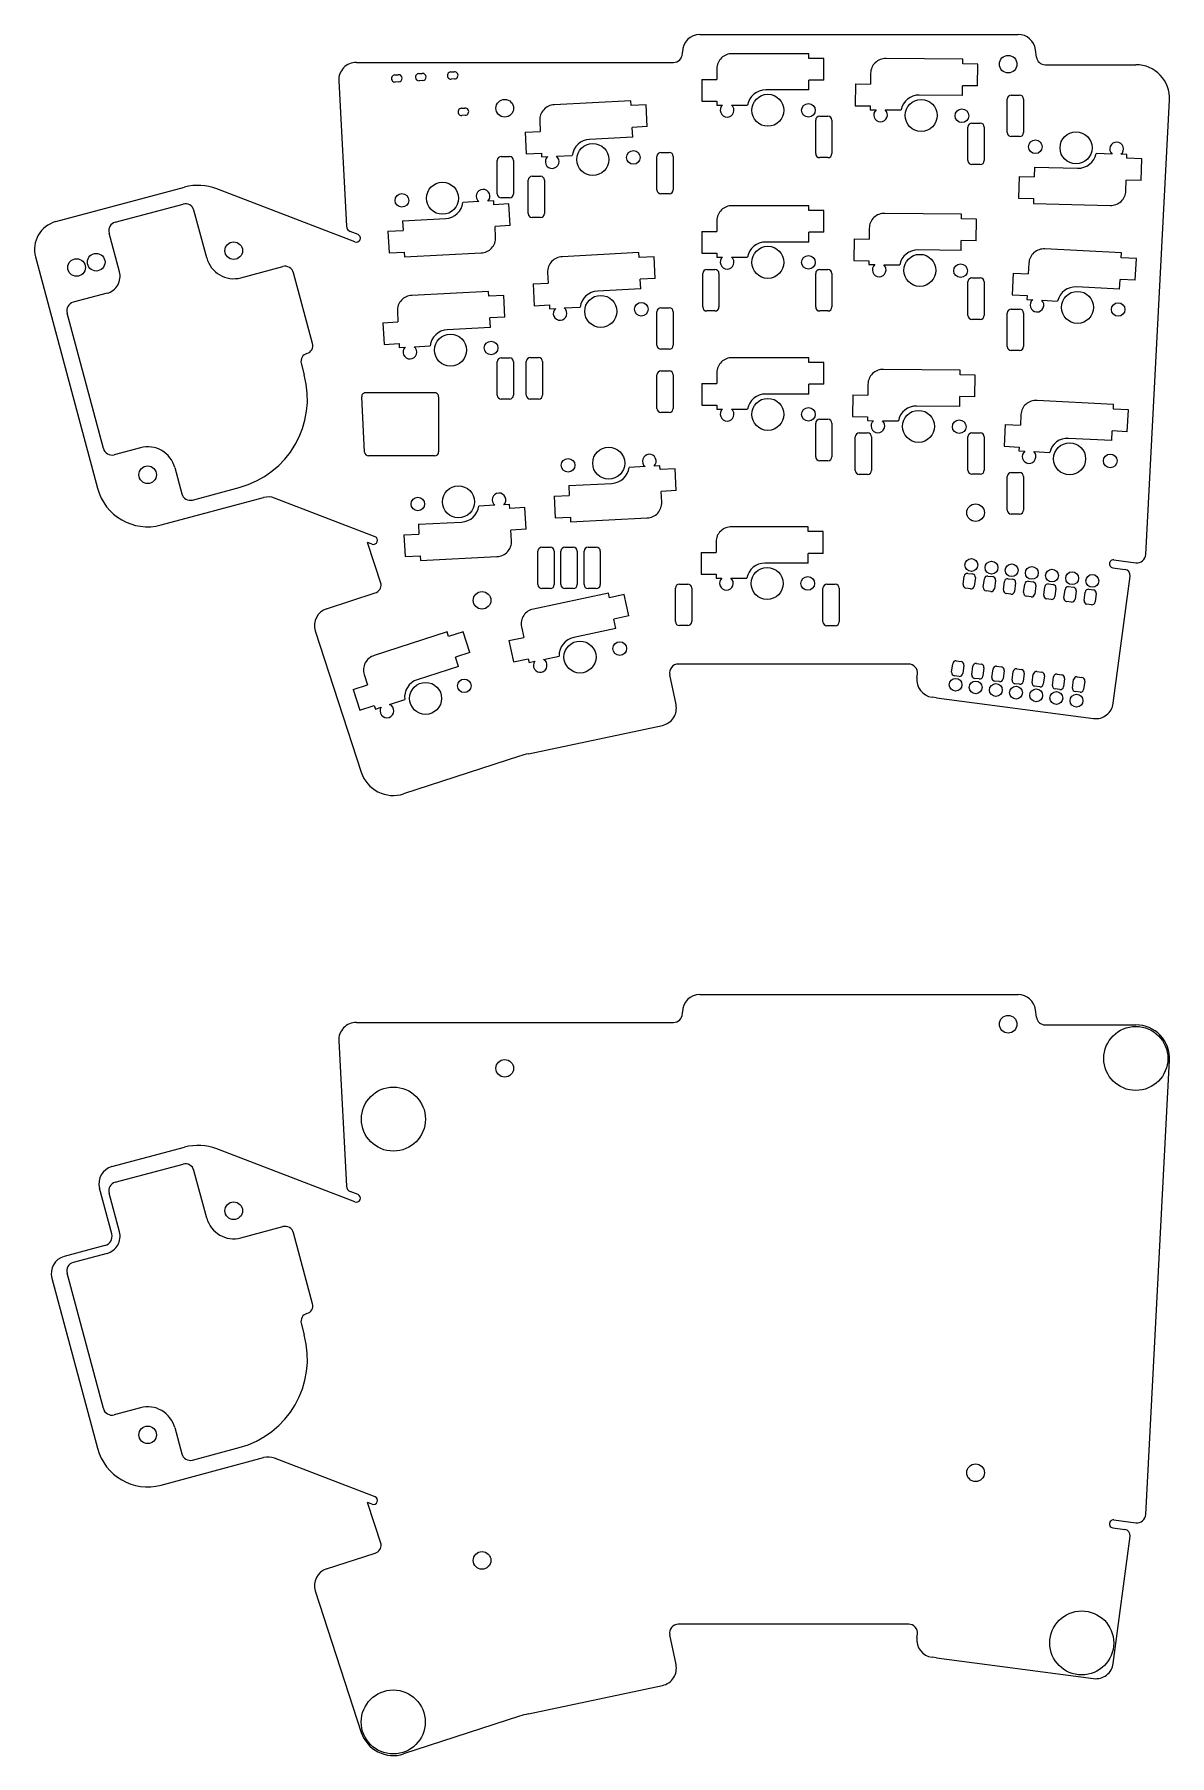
# Model space of a CAD drawing. Extents: x 18 to 280, y -238 to 108.
# Drawn here: x 138 to 279.8, y -236.8 to -21.6 of the extents above; entities that cross this region are included whole.
import ezdxf

# ---------------------------------------------------------------- set-up
doc = ezdxf.new("R2010")
doc.units = 0
doc.layers.add('BLACK', color=7, linetype='CONTINUOUS')

msp = doc.modelspace()

# ---------------------------------------------------------------- linework, layer by layer
at = {"layer": 'BLACK', "linetype": 'CONTINUOUS'}
for p, q in [((221.095742, -21.625415), (260.837181, -21.625415)), ((263.139906, -24.461493), (263.01836, -23.538258)), ((178.172742, -25.117915), (217.795742, -25.117915)), ((218.895742, -24.017915), (218.895742, -23.825415)), ((234.70327, -24.034645), (225.12747, -24.034645)), ((234.70327, -24.635154), (234.70327, -24.034645)), ((236.591081, -24.635154), (234.70327, -24.635154)), ((236.591081, -27.352954), (236.591081, -24.635154)), ((253.931707, -24.718847), (244.356272, -24.635283)), ((253.926467, -25.319333), (253.931707, -24.718847)), ((255.814206, -25.335807), (253.926467, -25.319333)), ((255.790489, -28.053503), (255.814206, -25.335807)), ((264.230495, -25.417915), (275.565951, -25.417915)), ((175.975757, -27.433054), (176.92735, -45.590546)), ((182.979436, -26.681093), (183.410086, -26.658524)), ((183.457189, -27.55729), (183.026539, -27.57986)), ((185.975324, -26.524086), (186.405974, -26.501516)), ((186.453077, -27.400283), (186.022427, -27.422853)), ((189.969843, -26.314742), (190.400493, -26.292172)), ((190.447595, -27.190939), (190.016945, -27.213508)), ((221.31747, -27.250955), (221.31747, -29.968755)), ((221.31747, -27.250955), (223.205281, -27.250955)), ((223.205281, -25.904755), (223.205281, -27.250955)), ((234.70327, -28.571755), (234.70327, -27.352954)), ((236.591081, -27.352954), (234.70327, -27.352954)), ((240.51835, -27.818222), (240.494633, -30.535919)), ((240.51835, -27.818222), (242.406089, -27.834697)), ((242.417837, -26.488548), (242.406089, -27.834697)), ((212.458806, -29.928946), (202.896129, -30.430104)), ((212.490234, -30.528632), (212.458806, -29.928946)), ((221.31747, -29.968755), (223.205281, -29.968755)), ((223.205281, -29.968755), (223.205281, -30.451754)), ((234.70327, -28.571755), (229.309281, -28.571755)), ((253.892114, -29.255784), (248.49833, -29.208713)), ((253.892114, -29.255784), (253.90275, -28.037029)), ((255.790489, -28.053503), (253.90275, -28.037029)), ((259.495268, -33.890715), (259.495268, -29.709115)), ((259.995268, -29.209115), (261.027268, -29.209115)), ((261.527268, -29.709115), (261.527268, -33.890715)), ((276.784131, -86.624426), (279.760196, -29.837726)), ((191.299114, -30.85139), (191.729764, -30.828821)), ((191.776867, -31.727588), (191.346217, -31.750157)), ((214.375458, -30.429831), (212.490234, -30.528632)), ((214.517697, -33.143907), (214.375458, -30.429831)), ((223.205281, -30.451754), (223.93367, -30.451754)), ((225.05127, -30.451355), (227.04928, -30.451754)), ((236.05417, -31.845515), (237.08617, -31.845515)), ((240.494633, -30.535919), (242.382372, -30.552393)), ((242.382372, -30.552393), (242.378157, -31.035374)), ((242.378157, -31.035374), (243.106518, -31.04173)), ((244.224079, -31.051084), (246.22201, -31.068918)), ((199.25968, -33.841406), (201.144903, -33.742606)), ((199.25968, -33.841406), (199.401918, -36.555482)), ((201.074449, -32.398251), (201.144903, -33.742606)), ((214.517697, -33.143907), (212.632473, -33.242707)), ((212.69626, -34.459838), (212.632473, -33.242707)), ((235.55417, -36.527115), (235.55417, -32.345515)), ((237.58617, -32.345515), (237.58617, -36.527115)), ((254.577773, -37.390715), (254.577773, -33.209115)), ((255.077773, -32.709115), (256.109773, -32.709115)), ((256.609773, -33.209115), (256.609773, -37.390715)), ((261.027268, -34.390715), (259.995268, -34.390715)), ((199.401918, -36.555482), (201.287142, -36.456681)), ((201.287142, -36.456681), (201.31242, -36.939018)), ((212.69626, -34.459838), (207.309663, -34.742137)), ((216.22925, -36.365315), (217.26125, -36.365315)), ((272.5818, -36.579979), (270.584486, -36.527278)), ((195.768895, -41.552721), (195.768895, -37.371121)), ((196.268895, -36.871121), (197.300895, -36.871121)), ((197.800895, -37.371121), (197.800895, -41.552721)), ((201.31242, -36.939018), (202.039811, -36.900897)), ((203.155858, -36.842008), (205.151151, -36.737839)), ((215.72925, -41.046915), (215.72925, -36.865315)), ((217.76125, -36.865315), (217.76125, -41.046915)), ((237.08617, -37.027115), (236.05417, -37.027115)), ((256.109773, -37.890715), (255.077773, -37.890715)), ((262.883906, -38.206275), (262.852001, -39.424658)), ((262.883906, -38.206275), (268.276046, -38.347473)), ((274.427167, -36.627902), (273.699028, -36.608835)), ((274.414524, -37.110736), (274.427167, -36.627902)), ((276.301688, -37.160153), (274.414524, -37.110736)), ((276.230544, -39.877022), (276.301688, -37.160153)), ((140.620089, -45.022771), (156.718016, -40.709344)), ((199.638353, -44.025921), (199.638353, -39.844321)), ((200.138353, -39.344321), (201.170353, -39.344321)), ((201.670353, -39.844321), (201.670353, -44.025921)), ((260.964837, -39.375241), (260.893693, -42.09211)), ((260.964837, -39.375241), (262.852001, -39.424658)), ((274.308141, -41.173343), (274.34338, -39.827605)), ((276.230544, -39.877022), (274.34338, -39.827605)), ((148.0576, -45.100449), (156.528354, -42.830717)), ((177.981024, -47.541741), (160.729669, -40.919566)), ((193.482544, -42.527437), (191.487251, -42.631606)), ((195.325982, -42.430427), (194.598591, -42.468548)), ((195.35126, -42.912764), (195.325982, -42.430427)), ((197.236484, -42.813963), (195.35126, -42.912764)), ((197.300895, -42.052721), (196.268895, -42.052721)), ((197.378722, -45.528039), (197.236484, -42.813963)), ((217.26125, -41.546915), (216.22925, -41.546915)), ((260.893693, -42.09211), (262.780858, -42.141527)), ((262.780858, -42.141527), (262.765138, -42.74183)), ((262.765138, -42.74183), (272.337657, -42.992495)), ((159.470722, -49.561679), (157.875573, -43.608534)), ((183.942142, -44.909607), (189.328739, -44.627308)), ((183.942142, -44.909607), (184.005929, -46.126738)), ((201.170353, -44.525921), (200.138353, -44.525921)), ((223.205281, -44.904715), (223.205281, -46.250915)), ((234.70327, -43.034605), (225.12747, -43.034605)), ((234.70327, -43.635114), (234.70327, -43.034605)), ((236.591081, -43.635114), (234.70327, -43.635114)), ((236.591081, -46.352914), (236.591081, -43.635114)), ((253.763721, -44.080073), (244.188286, -43.996509)), ((253.758481, -44.680559), (253.763721, -44.080073)), ((255.64622, -44.697033), (253.758481, -44.680559)), ((255.622503, -47.414729), (255.64622, -44.697033)), ((148.575745, -51.284241), (147.279783, -46.447669)), ((178.377545, -46.623828), (177.407546, -46.251479)), ((182.120705, -46.225538), (184.005929, -46.126738)), ((182.120705, -46.225538), (182.262944, -48.939614)), ((197.378722, -45.528039), (195.493499, -45.626839)), ((195.563953, -46.971194), (195.493499, -45.626839)), ((221.31747, -46.250915), (221.31747, -48.968715)), ((221.31747, -46.250915), (223.205281, -46.250915)), ((234.70327, -47.571715), (234.70327, -46.352914)), ((236.591081, -46.352914), (234.70327, -46.352914)), ((240.350364, -47.179448), (240.326647, -49.897145)), ((240.350364, -47.179448), (242.238103, -47.195923)), ((242.249851, -45.849774), (242.238103, -47.195923)), ((138.074504, -49.431853), (145.821904, -78.345544)), ((182.262944, -48.939614), (184.148168, -48.840813)), ((184.148168, -48.840813), (184.179596, -49.440499)), ((184.179596, -49.440499), (193.742273, -48.939341)), ((213.453189, -48.902901), (203.890512, -49.404059)), ((213.484617, -49.502587), (213.453189, -48.902901)), ((215.369841, -49.403786), (213.484617, -49.502587)), ((215.51208, -52.117862), (215.369841, -49.403786)), ((221.31747, -48.968715), (223.205281, -48.968715)), ((223.205281, -48.968715), (223.205281, -49.451714)), ((223.205281, -49.451714), (223.93367, -49.451714)), ((225.05127, -49.451315), (227.04928, -49.451714)), ((234.70327, -47.571715), (229.309281, -47.571715)), ((253.724128, -48.61701), (248.330344, -48.569939)), ((253.724128, -48.61701), (253.734764, -47.398255)), ((255.622503, -47.414729), (253.734764, -47.398255)), ((273.765736, -48.941168), (264.203059, -48.44001)), ((273.734308, -49.540854), (273.765736, -48.941168)), ((163.757332, -52.036546), (168.973323, -50.638917)), ((172.694048, -60.274773), (170.320544, -51.416734)), ((202.068832, -51.372206), (202.139286, -52.716561)), ((221.44347, -55.693115), (221.44347, -51.511515)), ((221.94347, -51.011515), (222.97547, -51.011515)), ((223.47547, -51.511515), (223.47547, -55.693115)), ((235.55417, -55.693115), (235.55417, -51.511515)), ((236.05417, -51.011515), (237.08617, -51.011515)), ((237.58617, -51.511515), (237.58617, -55.693115)), ((240.326647, -49.897145), (242.214386, -49.913619)), ((242.214386, -49.913619), (242.210171, -50.3966)), ((242.210171, -50.3966), (242.938532, -50.402956)), ((244.056093, -50.41231), (246.054024, -50.430144)), ((260.229952, -51.452512), (260.087713, -54.166587)), ((260.229952, -51.452512), (262.115176, -51.551312)), ((262.18563, -50.206957), (262.115176, -51.551312)), ((275.619531, -49.639655), (273.734308, -49.540854)), ((275.477293, -52.35373), (275.619531, -49.639655)), ((194.680441, -53.742756), (185.117764, -54.243914)), ((194.711869, -54.342442), (194.680441, -53.742756)), ((200.254063, -52.815361), (202.139286, -52.716561)), ((200.254063, -52.815361), (200.396301, -55.529437)), ((213.690643, -53.433793), (208.304046, -53.716092)), ((215.51208, -52.117862), (213.626856, -52.216662)), ((213.690643, -53.433793), (213.626856, -52.216662)), ((254.577773, -56.736321), (254.577773, -52.554721)), ((255.077773, -52.054721), (256.109773, -52.054721)), ((256.609773, -52.554721), (256.609773, -56.736321)), ((273.528282, -53.47206), (268.141685, -53.189761)), ((273.528282, -53.47206), (273.592069, -52.25493)), ((275.477293, -52.35373), (273.592069, -52.25493)), ((147.020114, -53.978682), (142.804824, -55.108172)), ((196.597093, -54.243641), (194.711869, -54.342442)), ((196.739332, -56.957717), (196.597093, -54.243641)), ((200.396301, -55.529437), (202.281525, -55.430636)), ((202.281525, -55.430636), (202.306803, -55.912973)), ((202.306803, -55.912973), (203.034194, -55.874852)), ((204.150241, -55.815963), (206.145534, -55.711794)), ((216.22925, -55.796315), (217.26125, -55.796315)), ((260.087713, -54.166587), (261.972937, -54.265388)), ((261.972937, -54.265388), (261.947659, -54.747725)), ((261.947659, -54.747725), (262.67505, -54.785846)), ((263.791139, -54.843938), (265.78639, -54.948904)), ((146.56319, -73.384652), (142.027008, -56.455391)), ((181.481315, -57.655216), (183.366538, -57.556416)), ((181.481315, -57.655216), (181.623553, -60.369292)), ((183.296084, -56.212061), (183.366538, -57.556416)), ((196.739332, -56.957717), (194.854108, -57.056517)), ((194.917895, -58.273648), (194.854108, -57.056517)), ((215.72925, -60.477915), (215.72925, -56.296315)), ((217.76125, -56.296315), (217.76125, -60.477915)), ((222.97547, -56.193115), (221.94347, -56.193115)), ((237.08617, -56.193115), (236.05417, -56.193115)), ((256.109773, -57.236321), (255.077773, -57.236321)), ((259.495268, -60.630315), (259.495268, -56.448715)), ((259.995268, -55.948715), (261.027268, -55.948715)), ((261.527268, -56.448715), (261.527268, -60.630315)), ((194.917895, -58.273648), (189.531298, -58.555947)), ((171.986943, -61.499517), (171.98694, -61.499518)), ((181.623553, -60.369292), (183.508777, -60.270491)), ((183.508777, -60.270491), (183.534055, -60.752828)), ((183.534055, -60.752828), (184.261446, -60.714707)), ((185.377493, -60.655818), (187.372786, -60.551649)), ((196.268895, -62.030521), (197.300895, -62.030521)), ((199.901822, -62.017121), (200.933822, -62.017121)), ((217.26125, -60.977915), (216.22925, -60.977915)), ((234.70327, -62.034805), (225.12747, -62.034805)), ((234.70327, -62.635314), (234.70327, -62.034805)), ((261.027268, -61.130315), (259.995268, -61.130315)), ((171.279835, -62.724262), (171.668064, -64.173153)), ((195.768895, -66.712121), (195.768895, -62.530521)), ((197.800895, -62.530521), (197.800895, -66.712121)), ((199.401822, -66.698721), (199.401822, -62.517121)), ((201.433822, -62.517121), (201.433822, -66.698721)), ((215.72925, -68.363918), (215.72925, -64.182318)), ((216.22925, -63.682318), (217.26125, -63.682318)), ((217.76125, -64.182318), (217.76125, -68.363918)), ((223.205281, -63.904915), (223.205281, -65.251115)), ((236.591081, -62.635314), (234.70327, -62.635314)), ((236.591081, -65.353114), (236.591081, -62.635314)), ((253.597914, -63.579551), (244.022479, -63.495987)), ((253.592674, -64.180037), (253.597914, -63.579551)), ((255.480413, -64.196511), (253.592674, -64.180037)), ((255.456696, -66.914207), (255.480413, -64.196511)), ((187.95127, -66.401915), (179.336615, -66.401915)), ((221.31747, -65.251115), (221.31747, -67.968915)), ((221.31747, -65.251115), (223.205281, -65.251115)), ((234.70327, -66.571915), (229.309281, -66.571915)), ((234.70327, -66.571915), (234.70327, -65.353114)), ((236.591081, -65.353114), (234.70327, -65.353114)), ((240.184557, -66.678926), (240.16084, -69.396623)), ((240.184557, -66.678926), (242.072296, -66.695401)), ((242.084044, -65.349252), (242.072296, -66.695401)), ((179.198914, -73.828083), (178.8373, -66.928083)), ((188.45127, -66.901915), (188.45127, -73.801915)), ((197.300895, -67.212121), (196.268895, -67.212121)), ((200.933822, -67.198721), (199.901822, -67.198721)), ((221.31747, -67.968915), (223.205281, -67.968915)), ((223.205281, -67.968915), (223.205281, -68.451914)), ((223.205281, -68.451914), (223.93367, -68.451914)), ((225.05127, -68.451515), (227.04928, -68.451914)), ((253.558321, -68.116488), (248.164537, -68.069417)), ((253.558321, -68.116488), (253.568957, -66.897733)), ((255.456696, -66.914207), (253.568957, -66.897733)), ((272.773747, -67.869438), (263.21107, -67.36828)), ((272.742319, -68.469124), (272.773747, -67.869438)), ((274.627542, -68.567925), (272.742319, -68.469124)), ((274.485304, -71.282), (274.627542, -68.567925)), ((217.26125, -68.863918), (216.22925, -68.863918)), ((235.55417, -74.406915), (235.55417, -70.225315)), ((236.05417, -69.725315), (237.08617, -69.725315)), ((237.58617, -70.225315), (237.58617, -74.406915)), ((240.16084, -69.396623), (242.048579, -69.413097)), ((242.048579, -69.413097), (242.044364, -69.896078)), ((242.044364, -69.896078), (242.772725, -69.902434)), ((243.890286, -69.911788), (245.888217, -69.929622)), ((259.237963, -70.380782), (259.095724, -73.094857)), ((259.237963, -70.380782), (261.123187, -70.479582)), ((261.193641, -69.135227), (261.123187, -70.479582)), ((240.502362, -76.122121), (240.502362, -71.940521)), ((241.002362, -71.440521), (242.034362, -71.440521)), ((242.534362, -71.940521), (242.534362, -76.122121)), ((254.577773, -76.106715), (254.577773, -71.925115)), ((255.077773, -71.425115), (256.109773, -71.425115)), ((256.609773, -71.925115), (256.609773, -76.106715)), ((259.095724, -73.094857), (260.980948, -73.193658)), ((272.536293, -72.40033), (267.149696, -72.118031)), ((272.536293, -72.40033), (272.60008, -71.1832)), ((274.485304, -71.282), (272.60008, -71.1832)), ((151.194555, -73.28248), (147.910411, -74.162469)), ((187.95127, -74.301915), (179.698229, -74.301915)), ((237.08617, -74.906915), (236.05417, -74.906915)), ((260.980948, -73.193658), (260.95567, -73.675995)), ((260.95567, -73.675995), (261.683061, -73.714116)), ((262.79915, -73.772208), (264.794401, -73.877174)), ((155.481165, -75.757347), (156.361156, -79.0415)), ((214.243745, -75.635405), (212.248452, -75.739574)), ((216.087183, -75.538395), (215.359792, -75.576516)), ((216.112461, -76.020732), (216.087183, -75.538395)), ((217.997685, -75.921931), (216.112461, -76.020732)), ((218.139923, -78.636007), (217.997685, -75.921931)), ((242.034362, -76.622121), (241.002362, -76.622121)), ((256.109773, -76.606715), (255.077773, -76.606715)), ((259.495268, -81.078715), (259.495268, -76.897115)), ((259.995268, -76.397115), (261.027268, -76.397115)), ((261.527268, -76.897115), (261.527268, -81.078715)), ((153.782746, -82.941738), (166.588554, -79.510433)), ((157.708375, -79.819316), (163.536335, -78.257719)), ((180.512508, -84.405283), (167.946366, -79.581593)), ((202.881906, -79.333506), (204.76713, -79.234706)), ((202.881906, -79.333506), (203.024145, -82.047582)), ((204.703343, -78.017575), (210.08994, -77.735276)), ((204.703343, -78.017575), (204.76713, -79.234706)), ((218.139923, -78.636007), (216.2547, -78.734807)), ((216.325154, -80.079162), (216.2547, -78.734807)), ((195.471318, -80.47551), (193.476025, -80.579679)), ((197.314756, -80.3785), (196.587365, -80.416621)), ((197.340034, -80.860837), (197.314756, -80.3785)), ((199.225258, -80.762036), (197.340034, -80.860837)), ((199.367496, -83.476112), (199.225258, -80.762036)), ((261.027268, -81.578715), (259.995268, -81.578715)), ((185.930916, -82.85768), (191.317513, -82.575381)), ((185.930916, -82.85768), (185.994703, -84.074811)), ((199.367496, -83.476112), (197.482273, -83.574912)), ((197.552727, -84.919267), (197.482273, -83.574912)), ((203.024145, -82.047582), (204.909369, -81.948781)), ((204.909369, -81.948781), (204.940797, -82.548467)), ((204.940797, -82.548467), (214.503474, -82.047309)), ((234.614964, -83.166829), (225.039164, -83.166829)), ((234.614964, -83.767338), (234.614964, -83.166829)), ((236.502775, -83.767338), (234.614964, -83.767338)), ((236.502775, -86.485138), (236.502775, -83.767338)), ((180.152295, -85.337134), (179.581028, -85.117844)), ((181.274703, -90.330408), (179.581028, -85.117844)), ((184.109479, -84.173611), (185.994703, -84.074811)), ((184.109479, -84.173611), (184.251718, -86.887687)), ((201.352422, -85.713521), (202.384422, -85.713521)), ((204.235322, -85.713521), (205.267322, -85.713521)), ((207.118222, -85.713521), (208.150222, -85.713521)), ((223.116975, -85.036939), (223.116975, -86.383139)), ((184.251718, -86.887687), (186.136942, -86.788886)), ((186.136942, -86.788886), (186.16837, -87.388572)), ((186.16837, -87.388572), (195.731047, -86.887414)), ((200.852422, -90.395121), (200.852422, -86.213521)), ((202.884422, -86.213521), (202.884422, -90.395121)), ((203.735322, -90.395121), (203.735322, -86.213521)), ((205.767322, -86.213521), (205.767322, -90.395121)), ((206.618222, -90.395121), (206.618222, -86.213521)), ((208.650222, -86.213521), (208.650222, -90.395121)), ((221.229164, -86.383139), (221.229164, -89.100939)), ((221.229164, -86.383139), (223.116975, -86.383139)), ((234.614964, -87.703939), (229.220975, -87.703939)), ((234.614964, -87.703939), (234.614964, -86.485138)), ((236.502775, -86.485138), (234.614964, -86.485138)), ((272.823781, -87.299397), (275.561739, -87.659855)), ((218.53627, -90.336026), (219.56827, -90.336026)), ((221.229164, -89.100939), (223.116975, -89.100939)), ((223.116975, -89.100939), (223.116975, -89.583938)), ((223.116975, -89.583938), (223.845364, -89.583938)), ((224.962964, -89.583539), (226.960974, -89.583938)), ((236.960422, -90.347521), (237.992422, -90.347521)), ((253.974405, -90.38903), (254.113546, -89.33215)), ((254.562334, -88.987783), (255.157201, -89.066098)), ((255.501568, -89.514887), (255.362427, -90.571767)), ((256.492675, -90.720567), (256.631817, -89.663687)), ((257.080604, -89.319319), (257.675471, -89.397635)), ((258.019838, -89.846423), (257.880697, -90.903303)), ((259.010945, -91.052103), (259.150085, -89.995223)), ((259.598874, -89.650856), (260.193741, -89.729171)), ((260.538108, -90.17796), (260.398967, -91.23484)), ((261.529214, -91.38364), (261.668355, -90.32676)), ((262.117144, -89.982392), (262.712011, -90.060708)), ((264.635414, -90.313929), (265.230281, -90.392244)), ((272.69324, -88.290837), (274.180407, -88.486626)), ((272.732874, -105.227703), (274.826095, -89.328105)), ((174.453708, -93.403949), (180.51613, -91.434137)), ((209.657675, -91.454317), (200.291129, -93.445236)), ((202.384422, -90.895121), (201.352422, -90.895121)), ((205.267322, -90.895121), (204.235322, -90.895121)), ((208.150222, -90.895121), (207.118222, -90.895121)), ((209.782528, -92.041702), (209.657675, -91.454317)), ((211.629085, -91.649204), (209.782528, -92.041702)), ((212.194148, -94.307614), (211.629085, -91.649204)), ((218.03627, -95.017626), (218.03627, -90.836026)), ((220.06827, -90.836026), (220.06827, -95.017626)), ((236.460422, -95.029121), (236.460422, -90.847521)), ((238.492422, -90.847521), (238.492422, -95.029121)), ((254.913639, -90.916134), (254.318772, -90.837819)), ((257.431909, -91.247671), (256.837042, -91.169355)), ((259.950179, -91.579207), (259.355312, -91.500892)), ((262.468449, -91.910744), (261.873582, -91.832428)), ((263.056378, -90.509496), (262.917237, -91.566378)), ((264.047484, -91.715176), (264.186625, -90.658296)), ((264.986719, -92.242281), (264.391852, -92.163965)), ((265.574648, -90.841033), (265.435507, -91.897913)), ((266.565754, -92.046713), (266.704895, -90.989833)), ((267.504989, -92.573817), (266.910122, -92.495501)), ((267.153684, -90.645465), (267.748551, -90.723781)), ((268.092918, -91.172569), (267.953777, -92.22945)), ((269.084024, -92.378249), (269.223165, -91.321369)), ((269.671954, -90.977002), (270.266821, -91.055314)), ((270.611188, -91.504106), (270.472047, -92.560986)), ((212.194148, -94.307614), (210.34759, -94.700112)), ((270.023259, -92.905354), (269.428392, -92.827038)), ((173.041224, -96.17611), (178.783185, -113.848049)), ((189.515204, -96.295479), (180.408077, -99.254564)), ((189.700771, -96.866597), (189.515204, -96.295479)), ((191.496186, -96.283231), (189.700771, -96.866597)), ((192.336032, -98.868013), (191.496186, -96.283231)), ((198.799762, -95.674124), (199.079653, -96.990908)), ((210.600993, -95.892279), (205.324876, -97.013752)), ((210.600993, -95.892279), (210.34759, -94.700112)), ((219.56827, -95.517626), (218.53627, -95.517626)), ((237.992422, -95.529121), (236.960422, -95.529121)), ((192.336032, -98.868013), (190.540617, -99.451377)), ((197.233095, -97.383406), (199.079653, -96.990908)), ((197.233095, -97.383406), (197.798157, -100.041815)), ((190.917248, -100.610527), (185.787259, -102.277361)), ((190.917248, -100.610527), (190.540617, -99.451377)), ((197.798157, -100.041815), (199.644715, -99.649317)), ((199.644715, -99.649317), (199.745136, -100.121762)), ((199.745136, -100.121762), (200.457608, -99.970321)), ((201.550703, -99.737569), (203.505135, -99.322549)), ((247.17259, -100.326939), (218.391143, -100.326939)), ((252.533891, -101.330814), (252.673032, -100.273934)), ((253.121821, -99.929566), (253.716688, -100.007882)), ((254.061055, -100.456671), (253.921914, -101.513551)), ((255.052161, -101.662351), (255.191302, -100.60547)), ((255.640091, -100.261103), (256.234958, -100.339419)), ((256.579325, -100.788207), (256.440184, -101.845087)), ((257.570431, -101.993887), (257.709572, -100.937007)), ((258.158361, -100.592639), (258.753228, -100.670955)), ((260.676631, -100.924176), (261.271498, -101.002492)), ((177.778446, -103.490811), (179.573861, -102.907446)), ((179.157862, -101.627133), (179.573861, -102.907446)), ((218.105484, -105.373724), (217.315181, -101.655642)), ((248.206797, -101.998785), (248.263179, -101.570517)), ((253.473126, -101.857918), (252.878259, -101.779602)), ((255.991396, -102.189455), (255.396529, -102.111139)), ((258.509666, -102.520991), (257.914799, -102.442676)), ((259.097595, -101.119744), (258.958454, -102.176624)), ((260.088701, -102.325424), (260.227842, -101.268543)), ((261.027936, -102.852528), (260.433069, -102.774212)), ((261.615865, -101.45128), (261.476724, -102.50816)), ((262.606971, -102.65696), (262.746112, -101.60008)), ((263.546206, -103.184064), (262.951339, -103.105749)), ((263.194901, -101.25571), (263.789768, -101.334028)), ((264.134135, -101.782817), (263.994994, -102.839697)), ((265.125241, -102.988497), (265.264382, -101.931616)), ((265.713171, -101.587249), (266.308037, -101.665565)), ((266.652405, -102.114353), (266.513264, -103.171233)), ((267.643511, -103.320033), (267.782652, -102.263153)), ((268.231442, -101.918786), (268.826307, -101.997101)), ((269.170675, -102.44589), (269.031534, -103.50277)), ((177.778446, -103.490811), (178.618292, -106.075593)), ((182.318478, -105.380765), (184.218822, -104.763725)), ((250.652063, -104.539693), (250.10082, -104.46712)), ((250.652063, -104.539693), (270.264537, -107.121723)), ((266.064476, -103.515601), (265.469609, -103.437285)), ((268.582746, -103.847137), (267.987879, -103.768822)), ((178.618292, -106.075593), (180.413707, -105.492227)), ((180.413707, -105.492227), (180.562962, -105.951586)), ((180.562962, -105.951586), (181.255701, -105.726502)), ((199.665778, -111.542384), (216.410968, -107.983054)), ((198.553639, -111.840382), (184.075493, -116.544616)), ((221.095742, -141.625415), (260.837181, -141.625415)), ((218.895742, -144.017915), (218.895742, -143.825415)), ((263.139906, -144.461493), (263.01836, -143.538258)), ((178.172742, -145.117915), (217.795742, -145.117915)), ((264.230495, -145.417915), (275.565951, -145.417915)), ((175.975757, -147.433054), (176.92735, -165.590546)), ((276.784131, -206.624426), (279.760196, -149.837726)), ((147.636553, -163.142714), (156.718016, -160.709344)), ((177.981024, -167.541741), (160.729669, -160.919566)), ((148.0576, -165.100449), (156.528354, -162.830717)), ((159.470722, -169.561679), (157.875573, -163.608534)), ((147.60982, -171.543062), (146.080919, -165.837155)), ((148.575745, -171.284241), (147.279783, -166.447669)), ((178.377545, -166.623828), (177.407546, -166.251479)), ((163.757332, -172.036546), (168.973323, -170.638917)), ((172.694048, -180.274773), (170.320544, -171.416734)), ((146.761293, -173.012756), (141.67667, -174.375185)), ((147.020114, -173.978682), (142.804824, -175.108172)), ((140.121038, -177.069623), (145.821904, -198.345544)), ((146.56319, -193.384652), (142.027008, -176.455391)), ((171.279835, -182.724262), (171.668064, -184.173153)), ((171.986943, -181.499517), (171.98694, -181.499518)), ((151.194555, -193.28248), (147.910411, -194.162469)), ((155.481165, -195.757347), (156.361156, -199.0415)), ((153.782746, -202.941738), (166.588554, -199.510433)), ((157.708375, -199.819316), (163.536335, -198.257719)), ((180.512508, -204.405283), (167.946366, -199.581593)), ((181.274703, -210.330408), (179.581028, -205.117844)), ((180.152295, -205.337134), (179.581028, -205.117844)), ((272.69324, -208.290837), (274.180407, -208.486626)), ((272.823781, -207.299397), (275.561739, -207.659855)), ((272.732874, -225.227703), (274.826095, -209.328105)), ((174.453708, -213.403949), (180.51613, -211.434137)), ((173.041224, -216.17611), (178.783185, -233.848049)), ((247.17259, -220.326939), (218.391143, -220.326939)), ((248.206797, -221.998785), (248.263179, -221.570517)), ((218.105484, -225.373724), (217.315181, -221.655642)), ((250.652063, -224.539693), (250.10082, -224.46712)), ((250.652063, -224.539693), (270.264537, -227.121723)), ((199.665778, -231.542384), (216.410968, -227.983054)), ((198.553639, -231.840382), (184.075493, -236.544616))]:
    msp.add_line(p, q, dxfattribs=at)
at = {"layer": 'BLACK'}
for centre, radius in [((259.599822, -25.339521), 1.1), ((196.709422, -30.851321), 1.1), ((229.57247, -31.111755), 2), ((248.739344, -31.750913), 2), ((234.65247, -31.111755), 0.85), ((253.819151, -31.795244), 0.85), ((268.079437, -35.801454), 2), ((207.705425, -37.264882), 2), ((212.778463, -36.999015), 0.85), ((263.001178, -35.668475), 0.85), ((188.932977, -42.104563), 2), ((183.859939, -42.37043), 0.85), ((145.66917, -50.096041), 1.100001), ((162.851461, -48.655807), 1.1), ((229.57247, -50.111715), 2), ((234.65247, -50.111715), 0.85), ((248.571358, -51.112139), 2), ((143.215718, -50.753441), 1.1), ((253.651165, -51.15647), 0.85), ((268.27158, -55.740054), 2), ((208.699808, -56.238837), 2), ((213.772846, -55.97297), 0.85), ((273.344618, -56.005921), 0.85), ((189.92706, -61.078692), 2), ((195.000098, -60.812825), 0.85), ((229.57247, -69.111915), 2), ((234.65247, -69.111915), 0.85), ((248.405551, -70.611617), 2), ((253.485358, -70.655948), 0.85), ((267.279591, -74.668324), 2), ((204.62114, -75.478398), 0.85), ((209.694178, -75.212531), 2), ((272.352629, -74.934191), 0.85), ((152.100422, -76.66322), 1.1), ((185.848713, -80.318503), 0.85), ((190.921751, -80.052636), 2), ((255.53027, -81.399515), 1.1), ((255.003372, -87.936153), 0.8), ((257.521642, -88.267689), 0.8), ((260.039912, -88.599226), 0.8), ((262.558182, -88.930762), 0.799999), ((229.484164, -90.243939), 2), ((234.564164, -90.243939), 0.85), ((265.076452, -89.262299), 0.8), ((267.594722, -89.593835), 0.799999), ((270.112992, -89.925372), 0.8), ((193.875606, -92.3585), 1.1), ((206.110409, -99.443527), 2), ((211.079399, -98.387336), 0.850001), ((186.82247, -104.611715), 2), ((191.653837, -103.041909), 0.85), ((253.032087, -102.909548), 0.8), ((255.550357, -103.241084), 0.8), ((258.068627, -103.572621), 0.8), ((260.586897, -103.904158), 0.799999), ((263.105167, -104.235694), 0.8), ((265.623437, -104.567231), 0.8), ((268.141707, -104.898767), 0.8), ((259.599822, -145.339521), 1.1), ((275.552023, -149.617915), 4), ((196.709422, -150.851321), 1.1), ((182.802422, -157.201321), 4), ((162.851461, -168.655807), 1.1), ((152.100422, -196.66322), 1.1), ((255.53027, -201.399515), 1.1), ((193.875606, -212.3585), 1.1), ((268.791677, -222.672078), 4), ((182.777622, -232.550178), 4)]:
    msp.add_circle(centre, radius, dxfattribs=at)
for centre, radius, start, end in [((221.0958, -23.8254), 2.200058, -269.99848946, -179.99960936), ((260.8371, -23.8255), 2.200085, 7.50190221, 89.99789056), ((178.1728, -27.3179), 2.200059, -269.99848946, -176.99969168), ((217.7957, -24.0179), 1.100042, -89.99781237, -0.00078128), ((225.085896, -25.914828), 1.880642, 88.73330062, 179.69311376), ((244.298292, -26.515032), 1.880641, 88.23329796, 179.19310959), ((264.2305, -24.3179), 1.100015, -172.49929892, -90.00026043), ((275.5659, -29.618), 4.200085, -2.99880473, 89.99930428), ((183.002987, -27.130477), 0.45, -267.00002765, -86.99989384), ((183.433636, -27.107907), 0.45, -86.99976669, 92.99985186), ((185.998876, -26.973469), 0.450001, -266.99989384, -87.00002765), ((186.429525, -26.950899), 0.45, -86.9999005, 92.99997901), ((189.993394, -26.764125), 0.45, -267.00002099, -87.00002099), ((190.424045, -26.741556), 0.450001, -87.00014814, 93.0000995), ((229.283776, -30.8395), 2.267889, 89.35562982, 170.15564851), ((248.453037, -31.476149), 2.267889, 88.85564459, 169.6556386), ((259.995268, -29.709115), 0.5, 90, 180), ((261.027268, -29.709115), 0.5, 0, 90), ((191.322665, -31.300774), 0.45, -267.00002765, -86.99989384), ((191.753316, -31.278205), 0.450001, -87.00002099, 93.0000995), ((202.953014, -32.309886), 1.880642, -268.26667344, -177.30687393), ((224.492701, -31.099882), 0.855913, -229.22118597, 49.26204996), ((236.05417, -32.345515), 0.5, 90, 180), ((237.08617, -32.345515), 0.5, 0, 90), ((243.659872, -31.694712), 0.855913, -229.72118774, 48.76205918), ((255.077773, -33.209115), 0.5, 90, 180), ((256.109773, -33.209115), 0.5, 0, 90), ((259.995269, -33.890714), 0.500001, -179.99988541, -90.00011459), ((261.027267, -33.890714), 0.500001, -89.99988541, -0.00011459), ((207.402878, -37.008109), 2.267889, 92.35564097, 173.15565232), ((216.22925, -36.865315), 0.5, 90, 180), ((217.26125, -36.865315), 0.5, 0, 90), ((236.054171, -36.527114), 0.500001, -179.99988541, -90.00011459), ((237.086169, -36.527114), 0.500001, -89.99988541, -0.00011459), ((268.360905, -36.081173), 2.267889, -92.14437285, -11.34433765), ((273.157154, -35.946296), 0.855913, -410.72112933, -132.2379536), ((196.268896, -37.371122), 0.500001, 90.00011459, 179.99988541), ((197.300894, -37.371122), 0.500001, 0.00011459, 89.99988541), ((202.631996, -37.51888), 0.855913, -226.22122934, 52.26208376), ((255.077774, -37.390714), 0.500001, -179.99988541, -90.00011459), ((256.109772, -37.390714), 0.500001, -89.99988541, -0.00011459), ((158.4003, -46.9877), 6.499833, 68.9997482, 105.00003048), ((200.138354, -39.844322), 0.500001, 90.00011459, 179.99988541), ((201.170352, -39.844322), 0.500001, 0.00011459, 89.99988541), ((156.8131, -43.8931), 1.099881, 14.9938221, 105.00409249), ((189.235524, -42.361336), 2.267889, -87.64435903, -6.84434768), ((194.006406, -41.850565), 0.855913, -406.22122934, -127.73791624), ((196.268895, -41.552721), 0.5, -180, -90), ((197.300895, -41.552721), 0.5, -90, 0), ((216.229251, -41.046914), 0.500001, -179.99988541, -90.00011459), ((217.261249, -41.046914), 0.500001, -89.99988541, -0.00011459), ((272.428434, -41.114045), 1.880642, -92.76669372, -1.80687669), ((141.5519, -48.5001), 3.600062, -254.99902377, -165.00019139), ((148.3424, -46.163), 1.100087, -254.99545615, -165.00293634), ((200.138353, -44.025921), 0.5, -180, -90), ((201.170353, -44.025921), 0.5, -90, 0), ((225.085896, -44.914788), 1.880642, 88.73330062, 179.69311376), ((244.130306, -45.876258), 1.880641, 88.23329796, 179.19310959), ((177.6764, -45.5513), 0.750022, -177.00076641, -111.00573853), ((178.1783, -47.0823), 0.499895, -113.23784682, 66.51096282), ((193.685388, -47.059559), 1.880642, -88.26667344, 2.69312607), ((203.947397, -51.283841), 1.880642, -268.26667344, -177.30687393), ((224.492701, -50.099842), 0.855913, -229.22118597, 49.26204996), ((229.283776, -49.83946), 2.267889, 89.35562982, 170.15564851), ((248.285051, -50.837375), 2.267889, 88.85564459, 169.6556386), ((264.063141, -50.31544), 1.880642, 85.73330564, 176.69311401), ((146.4509, -51.8537), 2.199829, -75.00435751, 15.00272961), ((162.8515, -48.6557), 3.500093, -164.99838297, -75.00099545), ((169.258, -51.7014), 1.09996, 14.99789664, 104.99927237), ((221.94347, -51.511515), 0.5, 90, 180), ((222.97547, -51.511515), 0.5, 0, 90), ((236.05417, -51.511515), 0.5, 90, 180), ((237.08617, -51.511515), 0.5, 0, 90), ((243.491886, -51.055938), 0.855913, -229.72118774, 48.76205918), ((208.397261, -55.982064), 2.267889, 92.35564097, 173.15565232), ((255.077773, -52.554721), 0.5, 90, 180), ((256.109773, -52.554721), 0.5, 0, 90), ((267.99753, -55.453063), 2.267888, 86.35562049, 167.15564718), ((143.0894, -56.1706), 1.099901, -255.00506823, -164.99376467), ((185.174649, -56.123696), 1.880642, -268.26667344, -177.30687393), ((203.626379, -56.492835), 0.855913, -226.22122934, 52.26208376), ((216.22925, -56.296315), 0.5, 90, 180), ((217.26125, -56.296315), 0.5, 0, 90), ((221.943471, -55.693114), 0.500001, -179.99988541, -90.00011459), ((222.975469, -55.693114), 0.500001, -89.99988541, -0.00011459), ((236.054171, -55.693114), 0.500001, -179.99988541, -90.00011459), ((237.086169, -55.693114), 0.500001, -89.99988541, -0.00011459), ((263.199394, -55.462343), 0.855913, -232.22120318, 46.2620406), ((255.077774, -56.73632), 0.500001, -179.99988541, -90.00011459), ((256.109772, -56.73632), 0.500001, -89.99988541, -0.00011459), ((259.995268, -56.448715), 0.5, 90, 180), ((261.027268, -56.448715), 0.5, 0, 90), ((189.624513, -60.821919), 2.267889, 92.35564097, 173.15565232), ((172.2457, -62.4654), 0.999952, -255.002618, -164.99672056), ((171.728, -60.5335), 1.000094, -74.9944926, 14.99309481), ((184.853631, -61.33269), 0.855913, -226.22122934, 52.26208376), ((196.268895, -62.530521), 0.5, 90, 180), ((197.300895, -62.530521), 0.5, 0, 90), ((199.901823, -62.517122), 0.500001, 90.00011459, 179.99988541), ((200.933821, -62.517122), 0.500001, 0.00011459, 89.99988541), ((216.229251, -60.477914), 0.500001, -179.99988541, -90.00011459), ((217.261249, -60.477914), 0.500001, -89.99988541, -0.00011459), ((225.085896, -63.914988), 1.880642, 88.73330062, 179.69311376), ((259.995269, -60.630314), 0.500001, -179.99988541, -90.00011459), ((261.027267, -60.630314), 0.500001, -89.99988541, -0.00011459), ((160.55983, -67.14952), 11.500071, -74.99965327, 14.99963748), ((216.229251, -64.182319), 0.500001, 90.00011459, 179.99988541), ((217.261249, -64.182319), 0.500001, 0.00011459, 89.99988541), ((243.964499, -65.375736), 1.880641, 88.23329796, 179.19310959), ((179.3366, -66.9019), 0.499986, -270.00171892, -176.99819236), ((187.9514, -66.9018), 0.499885, -0.01318146, 90.01490033), ((229.283776, -68.83966), 2.267889, 89.35562982, 170.15564851), ((196.268896, -66.71212), 0.500001, -179.99988541, -90.00011459), ((197.300894, -66.71212), 0.500001, -89.99988541, -0.00011459), ((199.901822, -66.698721), 0.5, -180, -90), ((200.933822, -66.698721), 0.5, -90, 0), ((216.22925, -68.363918), 0.5, -180, -90), ((217.26125, -68.363918), 0.5, -90, 0), ((224.492701, -69.100042), 0.855913, -229.22118597, 49.26204996), ((248.119244, -70.336853), 2.267889, 88.85564459, 169.6556386), ((263.071152, -69.24371), 1.880642, 85.73330564, 176.69311401), ((236.05417, -70.225315), 0.5, 90, 180), ((237.08617, -70.225315), 0.5, 0, 90), ((243.326079, -70.555416), 0.855913, -229.72118774, 48.76205918), ((241.002363, -71.940522), 0.500001, 90.00011459, 179.99988541), ((242.034361, -71.940522), 0.500001, 0.00011459, 89.99988541), ((255.077773, -71.925115), 0.5, 90, 180), ((256.109773, -71.925115), 0.5, 0, 90), ((267.005541, -74.381333), 2.267888, 86.35562049, 167.15564718), ((147.6257, -73.0999), 1.100051, -164.99731819, -75.00017636), ((152.1004, -76.6632), 3.499975, 14.99967978, 104.99974393), ((179.6982, -73.8019), 0.500015, -176.99810835, -89.99667694), ((187.9511, -73.8018), 0.50017, -89.98052392, -0.01317355), ((214.767607, -74.958533), 0.855913, -406.22122934, -127.73791624), ((236.054171, -74.406914), 0.500001, -179.99988541, -90.00011459), ((237.086169, -74.406914), 0.500001, -89.99988541, -0.00011459), ((262.207405, -74.390613), 0.855913, -232.22120318, 46.2620406), ((209.996725, -75.469304), 2.267889, -87.64435903, -6.84434768), ((241.002362, -76.122121), 0.5, -180, -90), ((242.034362, -76.122121), 0.5, -90, 0), ((255.077774, -76.106714), 0.500001, -179.99988541, -90.00011459), ((256.109772, -76.106714), 0.500001, -89.99988541, -0.00011459), ((259.995268, -76.897115), 0.5, 90, 180), ((261.027268, -76.897115), 0.5, 0, 90), ((152.1004, -76.6632), 6.500025, -164.99977805, -74.99985685), ((157.4236, -78.7569), 1.09992, -165.00407625, -74.9948934), ((167.158, -81.6356), 2.200137, 69.00227116, 105.00023189), ((195.99518, -79.798638), 0.855913, -406.22122934, -127.73791624), ((191.224298, -80.309409), 2.267889, -87.64435903, -6.84434768), ((214.446589, -80.167527), 1.880642, -88.26667344, 2.69312607), ((259.995269, -81.078714), 0.500001, -179.99988541, -90.00011459), ((261.027267, -81.078714), 0.500001, -89.99988541, -0.00011459), ((224.99759, -85.047012), 1.880642, 88.73330062, 179.69311376), ((180.313, -84.8637), 0.49995, -108.74954557, 66.48080749), ((195.674162, -85.007632), 1.880642, -88.26667344, 2.69312607), ((201.352422, -86.213521), 0.5, 90, 180), ((202.384422, -86.213521), 0.5, 0, 90), ((204.235323, -86.213522), 0.500001, 90.00011459, 179.99988541), ((205.267321, -86.213522), 0.500001, 0.00011459, 89.99988541), ((207.118223, -86.213522), 0.500001, 90.00011459, 179.99988541), ((208.150221, -86.213522), 0.500001, 0.00011459, 89.99988541), ((229.19547, -89.971684), 2.267889, 89.35562982, 170.15564851), ((272.7585, -87.7951), 0.500014, -277.50232479, -97.49943035), ((275.6856, -86.5668), 1.100056, -96.46512647, -3.0173427), ((180.1763, -90.388), 1.099912, -72.00398878, 3.00141172), ((218.536271, -90.836027), 0.500001, 90.00011459, 179.99988541), ((219.568269, -90.836027), 0.500001, 0.00011459, 89.99988541), ((224.404395, -90.232066), 0.855913, -229.22118597, 49.26204996), ((236.960422, -90.847521), 0.5, 90, 180), ((237.992422, -90.847521), 0.5, 0, 90), ((254.510123, -89.384359), 0.399999, 82.49988935, 172.50019208), ((255.104995, -89.462673), 0.399996, -7.50059278, 82.50058073), ((257.028393, -89.715894), 0.399998, 82.49987066, 172.50045741), ((257.623261, -89.794212), 0.399999, -7.50009195, 82.50005007), ((259.54666, -90.047429), 0.399996, 82.49940722, 172.50058073), ((260.141529, -90.12575), 0.400001, -7.49991254, 82.49980343), ((262.064931, -90.378967), 0.399998, 82.49958663, 172.50045741), ((262.659801, -90.457285), 0.399999, -7.50009195, 82.50005007), ((264.583204, -90.710508), 0.400001, 82.50008746, 172.49980343), ((274.0825, -89.2302), 0.749992, -7.50067113, 82.49896796), ((201.352423, -90.39512), 0.500001, -179.99988541, -90.00011459), ((202.384421, -90.39512), 0.500001, -89.99988541, -0.00011459), ((204.235322, -90.395121), 0.5, -180, -90), ((205.267322, -90.395121), 0.5, -90, 0), ((207.118222, -90.395121), 0.5, -180, -90), ((208.150222, -90.395121), 0.5, -90, 0), ((254.370978, -90.441244), 0.399996, -187.50059278, -97.49941927), ((254.96585, -90.519558), 0.399999, -97.50011065, -7.49980792), ((256.889251, -90.772778), 0.399999, -187.50011065, -97.49980792), ((257.484119, -90.851092), 0.4, -97.49991254, -7.50007325), ((259.407521, -91.104315), 0.399999, -187.50025266, -97.49980792), ((260.00239, -91.182631), 0.399999, -97.50011065, -7.49980792), ((261.925791, -91.435851), 0.399999, -187.50009195, -97.49980792), ((262.52066, -91.514167), 0.399999, -97.50009195, -7.50009195), ((264.444059, -91.767389), 0.399998, -187.50041337, -97.49954259), ((265.03893, -91.845704), 0.399999, -97.50009195, -7.49980792), ((265.178071, -90.788821), 0.399999, -7.50023396, 82.50005007), ((266.962331, -92.098924), 0.399999, -187.50009195, -97.49980792), ((267.101475, -91.042045), 0.400002, 82.50024817, 172.49982213), ((267.5572, -92.17724), 0.399999, -97.50009195, -7.49994993), ((267.696341, -91.120358), 0.399999, -7.50009195, 82.50005007), ((269.480599, -92.430463), 0.399997, -187.50055539, -97.49956128), ((269.619744, -91.373581), 0.400001, 82.50008746, 172.49980343), ((270.214608, -91.451894), 0.400002, -7.50017787, 82.49968011), ((175.1336, -95.4963), 2.200041, -251.99886193, -162.00109413), ((200.641376, -95.292977), 1.880642, -259.26668944, -168.30694887), ((270.07547, -92.508777), 0.399999, -97.50009195, -7.49980792), ((218.53627, -95.017626), 0.5, -180, -90), ((219.56827, -95.017626), 0.5, -90, 0), ((236.960423, -95.02912), 0.500001, -179.99988541, -90.00011459), ((237.992421, -95.02912), 0.500001, -89.99988541, -0.00011459), ((205.771419, -99.237244), 2.267889, -258.64437065, -177.8443522), ((180.949546, -101.055571), 1.880642, -253.26670422, -162.30688744), ((201.139177, -100.488057), 0.855912, -217.22116676, 61.26207916), ((218.3911, -101.4269), 1.099966, -270.00223982, -167.9975362), ((247.1726, -101.4269), 1.099961, -7.50204247, 90.00052089), ((253.06961, -100.326144), 0.4, 82.49992675, 172.50006876), ((253.664477, -100.40446), 0.4, -7.50007325, 82.49992675), ((255.58788, -100.657681), 0.4, 82.49992675, 172.49992675), ((256.182747, -100.735997), 0.4, -7.49993124, 82.49992675), ((258.10615, -100.989217), 0.4, 82.49992675, 172.50006876), ((258.701017, -101.067533), 0.4, -7.50007325, 82.49992675), ((260.62442, -101.320754), 0.4, 82.49992675, 172.49992675), ((261.219287, -101.39907), 0.4, -7.49993124, 82.49992675), ((186.463774, -104.441996), 2.267889, -252.64437028, -171.84434813), ((250.388, -102.2859), 2.200044, -187.49881683, -97.50043737), ((252.930469, -101.383025), 0.399999, -187.50007325, -97.49994993), ((253.525336, -101.46134), 0.4, -97.49993124, -7.50007325), ((255.448739, -101.714561), 0.4, -187.49993124, -97.49993124), ((256.043606, -101.792877), 0.4, -97.49993124, -7.49993124), ((257.967009, -102.046098), 0.4, -187.50007325, -97.49993124), ((258.561876, -102.124413), 0.4, -97.49993124, -7.50007325), ((260.485279, -102.377634), 0.4, -187.49993124, -97.49993124), ((261.080146, -102.45595), 0.4, -97.49993124, -7.49993124), ((263.003549, -102.709171), 0.4, -187.50007325, -97.49993124), ((263.14269, -101.65229), 0.4, 82.49996414, 172.50006876), ((263.598416, -102.787486), 0.4, -97.49993124, -7.50007325), ((263.737557, -101.730606), 0.4, -7.50007325, 82.49992675), ((265.521819, -103.040707), 0.4, -187.49993124, -97.49993124), ((265.66096, -101.983827), 0.4, 82.49992675, 172.49992675), ((266.116686, -103.119023), 0.4, -97.49993124, -7.49993124), ((266.255827, -102.062143), 0.4, -7.49993124, 82.50006876), ((268.17923, -102.315363), 0.4, 82.49976604, 172.50006876), ((268.774097, -102.393679), 0.4, -7.50007325, 82.50006876), ((181.987654, -106.170158), 0.855912, -211.22115761, 67.26209707), ((215.9536, -105.8311), 2.199954, -78.00111941, 11.99946339), ((268.040089, -103.372244), 0.4, -187.50007325, -97.49993124), ((268.634956, -103.450559), 0.4, -97.49993124, -7.50007325), ((270.5518, -104.9407), 2.199876, -97.50325039, -7.49636322), ((201.953, -122.3027), 11.000716, 102.00023551, 107.9997415), ((182.7776, -112.5502), 4.199986, -162.00019602, -71.99962937), ((221.0958, -143.8254), 2.200058, -269.99848946, -179.99960936), ((260.8371, -143.8255), 2.200085, 7.50190221, 89.99789056), ((217.7957, -144.0179), 1.100042, -89.99781237, -0.00078128), ((178.1728, -147.3179), 2.200059, -269.99848946, -176.99969168), ((264.2305, -144.3179), 1.100015, -172.49929892, -90.00026043), ((275.5659, -149.618), 4.200085, -2.99880473, 89.99930428), ((158.4003, -166.9877), 6.499833, 68.9997482, 105.00003048), ((148.206, -165.2678), 2.200031, -254.99919698, -165.00147759), ((156.8131, -163.8931), 1.099881, 14.9938221, 105.00409249), ((148.3424, -166.163), 1.100087, -254.99545615, -165.00293634), ((177.6764, -165.5513), 0.750022, -177.00076641, -111.00573853), ((178.1783, -167.0823), 0.499895, -113.23784682, 66.51096282), ((162.8515, -168.6557), 3.500093, -164.99838297, -75.00099545), ((146.4507, -171.8536), 1.199997, -75.00008827, 14.99782002), ((146.4509, -171.8537), 2.199829, -75.00435751, 15.00272961), ((169.258, -171.7014), 1.09996, 14.99789664, 104.99927237), ((142.2461, -176.5002), 2.20003, -254.99914602, -164.99963893), ((143.0894, -176.1706), 1.099901, -255.00506823, -164.99376467), ((171.728, -180.5335), 1.000094, -74.9944926, 14.99309481), ((172.2457, -182.4654), 0.999952, -255.002618, -164.99672056), ((160.55983, -187.14952), 11.500071, -74.99965327, 14.99963748), ((147.6257, -193.0999), 1.100051, -164.99731819, -75.00017636), ((152.1004, -196.6632), 3.499975, 14.99967978, 104.99974393), ((152.1004, -196.6632), 6.500025, -164.99977805, -74.99985685), ((157.4236, -198.7569), 1.09992, -165.00407625, -74.9948934), ((167.158, -201.6356), 2.200137, 69.00227116, 105.00023189), ((180.313, -204.8637), 0.49995, -108.74954557, 66.48080749), ((272.7585, -207.7951), 0.500014, -277.50232479, -97.49943035), ((274.0825, -209.2302), 0.749992, -7.50067113, 82.49896796), ((275.6856, -206.5668), 1.100056, -96.46512647, -3.0173427), ((180.1763, -210.388), 1.099912, -72.00398878, 3.00141172), ((175.1336, -215.4963), 2.200041, -251.99886193, -162.00109413), ((218.3911, -221.4269), 1.099966, -270.00223982, -167.9975362), ((247.1726, -221.4269), 1.099961, -7.50204247, 90.00052089), ((250.388, -222.2859), 2.200044, -187.49881683, -97.50043737), ((215.9536, -225.8311), 2.199954, -78.00111941, 11.99946339), ((270.5518, -224.9407), 2.199876, -97.50325039, -7.49636322), ((201.953, -242.3027), 11.000716, 102.00023551, 107.9997415), ((182.7776, -232.5502), 4.199986, -162.00019602, -71.99962937)]:
    msp.add_arc(centre, radius, start, end, dxfattribs=at)

doc.saveas('drawing.dxf')
